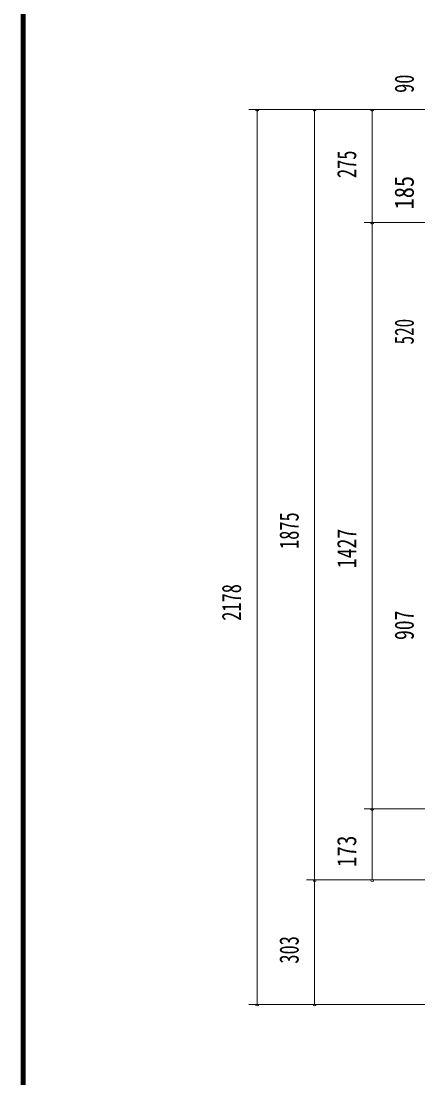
# Model space of a CAD drawing. Units: millimetres, scale not verified. Extents: x -5740 to 5856, y -4020 to 4020.
# Drawn here: x -5740 to -4775, y -2637 to -65 of the extents above; entities that cross this region are included whole.
import ezdxf
from ezdxf.enums import TextEntityAlignment as Align

# ---------------------------------------------------------------- set-up
doc = ezdxf.new("R2010")
doc.units = ezdxf.units.MM
doc.header["$LTSCALE"] = 10
doc.layers.add('0-A_F-F4PAPAER', color=5, linetype='Continuous', lineweight=18)
doc.layers.add('0-F_2ラック-F寸法', color=3, linetype='Continuous', lineweight=18)
doc.styles.add('ＭＳ ゴシック', font='')
doc.styles.get('ＭＳ ゴシック').set_extended_font_data('MS Gothic')

msp = doc.modelspace()

# ---------------------------------------------------------------- linework, layer by layer
at = {"layer": '0-A_F-F4PAPAER'}
for points in [[(5739.9, 4020.13), (-5740.1, 4020.13), (-5740.1, -4019.87), (5739.9, -4019.87)], [(5738.9, 4019.13), (5738.9, -4018.87), (-5739.1, -4018.87), (-5739.1, 4019.13)], [(5737.9, 4018.13), (5737.9, -4017.87), (-5738.1, -4017.87), (-5738.1, 4018.13)], [(5736.9, 4017.13), (5736.9, -4016.87), (-5737.1, -4016.87), (-5737.1, 4017.13)], [(5735.9, 4016.13), (5735.9, -4015.87), (-5736.1, -4015.87), (-5736.1, 4016.13)], [(5734.9, 4015.13), (5734.9, -4014.87), (-5735.1, -4014.87), (-5735.1, 4015.13)], [(5733.9, 4014.13), (5733.9, -4013.87), (-5734.1, -4013.87), (-5734.1, 4014.13)], [(5732.9, 4013.13), (5732.9, -4012.87), (-5733.1, -4012.87), (-5733.1, 4013.13)], [(5731.9, 4012.13), (5731.9, -4011.87), (-5732.1, -4011.87), (-5732.1, 4012.13)], [(5730.9, 4011.13), (5730.9, -4010.87), (-5731.1, -4010.87), (-5731.1, 4011.13)], [(5729.9, 4010.13), (5729.9, -4009.87), (-5730.1, -4009.87), (-5730.1, 4010.13)]]:
    msp.add_lwpolyline(points, close=True, dxfattribs=at)
at = {"layer": '0-F_2ラック-F寸法'}
for p, q in [((-5186.3, -280.14), (-4606.3, -280.14)), ((-5162.3, -280.14), (-5170.3, -280.14)), ((-5166.3, -280.14), (-5166.3, -2458.14)), ((-5022.3, -280.14), (-5030.3, -280.14)), ((-5026.3, -2300.14), (-5026.3, -280.14)), ((-4882.3, -280.14), (-4890.3, -280.14)), ((-4886.3, -520.14), (-4886.3, -280.14)), ((-4886.3, -520.14), (-4886.3, -2140.14)), ((-4906.3, -555.14), (-4301.67, -555.14)), ((-4882.3, -555.14), (-4890.3, -555.14)), ((-4906.3, -1982.14), (-3522.27, -1982.14)), ((-4882.3, -1982.14), (-4890.3, -1982.14)), ((-5046.3, -2155.14), (-3477.88, -2155.14)), ((-5022.3, -2155.14), (-5030.3, -2155.14)), ((-4882.3, -2155.14), (-4890.3, -2155.14)), ((-4886.3, -2140.14), (-4886.3, -2155.14)), ((-5026.3, -2300.14), (-5026.3, -2458.14)), ((-5186.3, -2458.14), (-3673.39, -2458.14)), ((-5162.3, -2458.14), (-5170.3, -2458.14)), ((-5022.3, -2458.14), (-5030.3, -2458.14))]:
    msp.add_line(p, q, dxfattribs=at)
for centre in [(-5166.3, -280.14), (-5026.3, -280.14), (-4886.3, -280.14), (-4886.3, -555.14), (-4886.3, -1982.14), (-5026.3, -2155.14), (-4886.3, -2155.14), (-5166.3, -2458.14), (-5026.3, -2458.14)]:
    msp.add_arc(centre, 4, 180, 0, dxfattribs=at)

# ---------------------------------------------------------------- texts
at = {"layer": '0-F_2ラック-F寸法', "color": 7, "style": 'ＭＳ ゴシック'}
for s, width, p in [('90', 0.7, (-4771.1, -239.8)), ('275', 0.7, (-4911.1, -447)), ('185', 0.85, (-4771.1, -523.21)), ('520', 0.65, (-4771.1, -851.9)), ('1875', 0.7, (-5051.1, -1349.8)), ('1427', 0.75, (-4911.1, -1396.41)), ('2178', 0.7, (-5191.1, -1524.58)), ('907', 0.75, (-4771.1, -1571.46)), ('173', 0.8, (-4911.1, -2123.96)), ('303', 0.7, (-5051.1, -2359.02))]:
    msp.add_text(s, height=46.89, rotation=90, dxfattribs=dict(at, width=width)).set_placement(p, align=Align.BOTTOM_LEFT)

doc.saveas('drawing.dxf')
